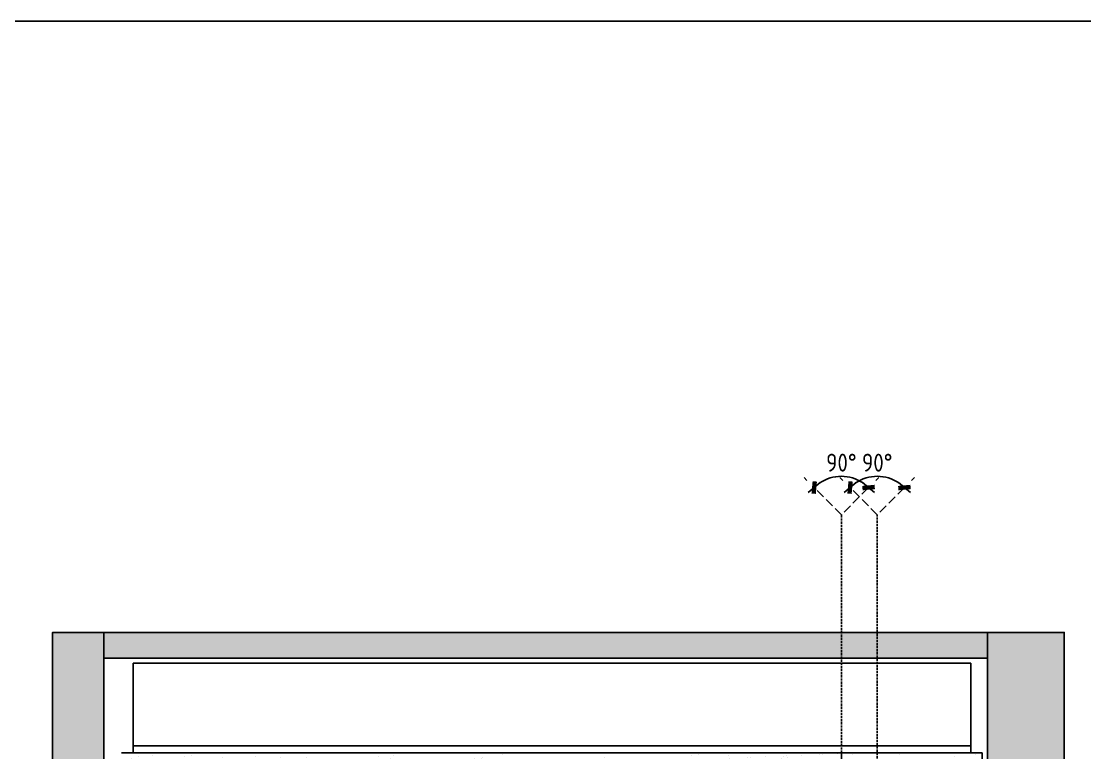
# Model space of a CAD drawing. Header units: millimetres. Extents: x -94739 to 67223, y -48947 to 34737.
# Drawn here: x -12171 to -8019, y -44028 to -41171 of the extents above; entities that cross this region are included whole.
import ezdxf

# ---------------------------------------------------------------- set-up
doc = ezdxf.new("R2010")
doc.units = ezdxf.units.MM
doc.linetypes.add('CENTER2', pattern=[28.575, 19.05, -3.175, 3.175, -3.175])
doc.linetypes.add('DASH', pattern=[0.35, 0.25, -0.1])
doc.layers.get('Defpoints').update_dxf_attribs({"color": 250})
for name, color, linetype in [('DOTE', 136, 'CENTER2'), ('DT-深灰填充', 251, 'Continuous'), ('DT-通用', 200, 'Continuous'), ('EL-DIM', 50, 'Continuous'), ('EL-通用', 200, 'Continuous'), ('RC-造型', 30, 'Continuous'), ('Xline', 6, 'Continuous')]:
    doc.layers.add(name, color=color, linetype=linetype)
doc.styles.add('CCD-DIM', font='archs.shx')
doc.styles.get("Standard").update_dxf_attribs({"font": ''})
doc.styles.get('Standard').set_extended_font_data('SimSun')
doc.linetypes.add('LED2', pattern='A,127,-50.8,["LED2",Standard,S=25.4,R=0,X=-25.4,Y=-12.7],-63.5', length=241.3)
doc.dimstyles.new('CCD_DIM_40', dxfattribs={"dimscale": 40, "dimtxt": 2.5, "dimasz": 1, "dimexe": 2, "dimexo": 1.5, "dimgap": 0.6, "dimtad": 1, "dimdec": 0, "dimzin": 12, "dimdsep": 46, "dimtxsty": 'CCD-DIM', "dimblk": 'CCD_Dimension_Tick', "dimcen": 0.125, "dimclrd": 44, "dimclre": 44, "dimclrt": 50, "dimadec": 0, "dimazin": 0, "dimtfac": 1, "dimtdec": 0, "dimtix": 1, "dimtmove": 2, "dimatfit": 3, "dimldrblk": 'CCD_Leader_Dot', "dimfxl": 1, "dimtvp": 1, "dimtolj": 1, "dimtzin": 0, "dimarcsym": 0})

# ---------------------------------------------------------------- blocks, each defined once
blk = doc.blocks.new('*U179')
at = {"layer": 'DT-深灰填充'}
blk.add_hatch(color=256, dxfattribs=at).paths.add_polyline_path([(0, -650), (200, -650), (200, 0), (0, 0)])
at = {"layer": 'DT-通用', "color": 200, "ltscale": 10}
blk.add_lwpolyline([(0, -650), (200, -650), (200, 0), (0, 0)], close=True, dxfattribs=at)
blk = doc.blocks.new('*U177')
at = {"layer": 'DT-深灰填充'}
blk.add_hatch(color=256, dxfattribs=at).paths.add_polyline_path([(0, -650), (300, -650), (300, 0), (0, 0)])
at = {"layer": 'DT-通用', "color": 200, "ltscale": 10}
blk.add_lwpolyline([(0, -650), (300, -650), (300, 0), (0, 0)], close=True, dxfattribs=at)
blk = doc.blocks.new('*U139')
at = {"layer": 'DT-深灰填充'}
blk.add_hatch(color=256, dxfattribs=at).paths.add_polyline_path([(0, -100), (3450, -100), (3450, 0), (0, 0)])
at = {"layer": 'DT-通用', "color": 200, "ltscale": 10}
blk.add_lwpolyline([(0, -100), (3450, -100), (3450, 0), (0, 0)], close=True, dxfattribs=at)
blk = doc.blocks.new('*U183')
at = {"color": 3}
blk.add_lwpolyline([(0, 810), (0, 30), (-10, 30), (-10, 0)], dxfattribs=at)
blk = doc.blocks.new('*U465')
at = {"color": 3}
blk.add_lwpolyline([(0, 810), (0, 30), (-10, 30), (-10, 0)], dxfattribs=at)
blk = doc.blocks.new('CCD_Dimension_Tick')
at = {"color": 0, "linetype": 'ByBlock'}
for p, q in [((-1.09, 0), (0, 0)), ((0, 0), (1.09, 0))]:
    blk.add_line(p, q, dxfattribs=at)
at = {"color": 0, "linetype": 'Continuous', "const_width": 0.608}
blk.add_lwpolyline([(-0.61, -0.61), (0.61, 0.61)], dxfattribs=at)
blk = doc.blocks.new('*D176')
at = {"layer": 'Defpoints', "color": 0, "linetype": 'ByBlock', "transparency": 16777216}
for p in [(55.5, 207.1), (-149.3, 149.3, 0), (149.3, 149.3, 0), (0, 0, 0), (0, 0, 0)]:
    blk.add_point(p, dxfattribs=at)
at = {"layer": 'EL-DIM', "color": 44, "lineweight": -2, "transparency": 16777216}
for p, q in [((-191.8, 191.8), (-208.2, 208.2)), ((191.8, 191.8), (208.2, 208.2))]:
    blk.add_line(p, q, dxfattribs=at)
blk.add_arc((0, 0), 214.4, 55.70538, 124.29462, dxfattribs=at)
at = {"layer": 'EL-DIM', "color": 44, "linetype": 'ByBlock', "lineweight": -2, "transparency": 16777216, "xscale": 40, "yscale": 40, "zscale": 40}
for p, rotation in [((-151.6, 151.6), 219.6473101092126), ((151.6, 151.6), 320.3526898907928)]:
    blk.add_blockref('CCD_Dimension_Tick', p, dxfattribs=dict(at, rotation=rotation))
at = {"layer": 'EL-DIM', "color": 50, "linetype": 'ByBlock', "transparency": 16777216, "insert": (0, 290.5), "char_height": 100, "attachment_point": 5, "style": 'CCD-DIM'}
blk.add_mtext('\\A1;90°', dxfattribs=at)
blk = doc.blocks.new('CCD_Leader_Dot')
at = {"color": 0, "linetype": 'ByBlock'}
blk.add_line((-5, 0), (-10, 0), dxfattribs=at)
at = {"color": 0, "linetype": 'ByBlock', "const_width": 5}
blk.add_lwpolyline([(-2.5, 0, 1), (2.5, 0, 1)], format="xyb", close=True, dxfattribs=at)
blk = doc.blocks.new('*D282')
at = {"layer": 'Defpoints', "color": 0, "linetype": 'ByBlock', "transparency": 16777216}
for p in [(55.5, 207.1), (-149.3, 149.3, 0), (149.3, 149.3, 0), (0, 0, 0), (0, 0, 0)]:
    blk.add_point(p, dxfattribs=at)
at = {"layer": 'EL-DIM', "color": 44, "lineweight": -2, "transparency": 16777216}
for p, q in [((-191.8, 191.8), (-208.2, 208.2)), ((191.8, 191.8), (208.2, 208.2))]:
    blk.add_line(p, q, dxfattribs=at)
blk.add_arc((0, 0), 214.4, 55.70538, 124.29462, dxfattribs=at)
at = {"layer": 'EL-DIM', "color": 44, "linetype": 'ByBlock', "lineweight": -2, "transparency": 16777216, "xscale": 40, "yscale": 40, "zscale": 40}
for p, rotation in [((-151.6, 151.6), 219.6473101092126), ((151.6, 151.6), 320.3526898907928)]:
    blk.add_blockref('CCD_Dimension_Tick', p, dxfattribs=dict(at, rotation=rotation))
at = {"layer": 'EL-DIM', "color": 50, "linetype": 'ByBlock', "transparency": 16777216, "insert": (0, 290.5), "char_height": 100, "attachment_point": 5, "style": 'CCD-DIM'}
blk.add_mtext('\\A1;90°', dxfattribs=at)
blk = doc.blocks.new('*U175')
at = {"layer": 'DOTE', "color": 251, "linetype": 'DASH', "ltscale": 200}
blk.add_lwpolyline([(149.3, 149.3), (0, 0), (-149.3, 149.3)], dxfattribs=at)
at = {"layer": 'DOTE', "color": 251, "linetype": 'DASH', "ltscale": 50}
blk.add_lwpolyline([(0, -3930), (0, 0)], dxfattribs=at)
at = {"layer": 'EL-DIM', "linetype": 'ByBlock'}
dim = blk.add_angular_dim_2l(base=(55.5, 207.1, 0), line1=((149.3, 149.3), (0, 0)), line2=((0, 0), (-149.3, 149.3)), dimstyle='CCD_DIM_40', override={"dimrnd": 5, "dimzin": 8, "dimfxl": 2}, dxfattribs=at)
dim.commit()
dim.dimension.update_dxf_attribs({"geometry": '*D176', "text_midpoint": (0, 290.5, 0)})
blk = doc.blocks.new('*U281')
at = {"layer": 'DOTE', "color": 251, "linetype": 'DASH', "ltscale": 200}
blk.add_lwpolyline([(149.3, 149.3), (0, 0), (-149.3, 149.3)], dxfattribs=at)
at = {"layer": 'DOTE', "color": 251, "linetype": 'DASH', "ltscale": 50}
blk.add_lwpolyline([(0, -1328.2), (0, 0)], dxfattribs=at)
at = {"layer": 'EL-DIM', "linetype": 'ByBlock'}
dim = blk.add_angular_dim_2l(base=(55.5, 207.1, 0), line1=((149.3, 149.3), (0, 0)), line2=((0, 0), (-149.3, 149.3)), dimstyle='CCD_DIM_40', override={"dimrnd": 5, "dimzin": 8, "dimfxl": 2}, dxfattribs=at)
dim.commit()
dim.dimension.update_dxf_attribs({"geometry": '*D282', "text_midpoint": (0, 290.5, 0)})

msp = doc.modelspace()

# ---------------------------------------------------------------- hatches: boundary and pattern name
h = msp.add_hatch()
h.set_pattern_fill('AR-SAND', color=250, scale=2, angle=45)
h.set_pattern_definition([(82.5, (506.535, -19336.7), (-71.47627, 66.9507), [0, -77.216, 0, -86.36, 0, -82.55]), (52.5, (506.53, -19336.7), (-37.8022, 164.9466), [0, -41.656, 0, -69.596, 0, -26.67]), (12.5, (462.35, -19380.88), (111.65997, 112.06646), [0, -25.4, 0, -91.44, 0, -119.38]), (2.5, (462.35, -19380.88), (76.4562, 139.51016), [0, -12.7, 0, -59.944, 0, -68.58])])
h.paths.add_polyline_path([(-8969.3, -44837.9), (-8969.3, -44027.9), (-11734.5, -44027.9), (-11734.5, -44027.9), (-11779.5, -44027.9), (-11779.5, -44807.9), (-11769.5, -44807.9), (-11769.5, -44837.9)])
h.paths.add_polyline_path([(-8419.3, -44027.9), (-8969.3, -44027.9), (-8969.3, -44807.9), (-8429.1, -44807.9), (-8419.3, -44807.9)])

# ---------------------------------------------------------------- linework, layer by layer
at = {"color": 3}
for p, q in [((-11734.5, -43677.9), (-11129.5, -43677.9)), ((-11129.5, -43677.9), (-8464.3, -43677.9)), ((-8464.3, -43677.9), (-8464.3, -44027.9))]:
    msp.add_line(p, q, dxfattribs=at)
msp.add_lwpolyline([(-11734.5, -43677.9), (-11734.5, -44027.9), (-11779.5, -44027.9)], dxfattribs=at)
at = {"layer": 'DT-通用', "ltscale": 300}
msp.add_lwpolyline([(-16360.7, -41170.9), (-4161.9, -41170.9), (-4161.9, -48944.1), (-16360.7, -48944.1)], close=True, dxfattribs=at)
at = {"layer": 'RC-造型', "color": 2, "linetype": 'LED2'}
msp.add_line((-11734.5, -44000.4), (-8464.3, -44000.4), dxfattribs=at)
at = {"layer": 'Xline', "color": 3}
msp.add_line((-11734.5, -44027.9), (-8419.3, -44027.9), dxfattribs=at)

# ---------------------------------------------------------------- block references
at = {"xscale": -1}
for name, p in [('*U179', (-11849.3, -43557.9)), ('*U139', (-8399.3, -43557.9)), ('*U177', (-8099.3, -43557.9))]:
    msp.add_blockref(name, p, dxfattribs=at)
for name, p in [('*U183', (-8969.3, -44837.9)), ('*U465', (-8419.3, -44837.9))]:
    msp.add_blockref(name, p)
at = {"layer": 'EL-通用', "ltscale": 0.5, "xscale": 0.7, "yscale": 0.7, "zscale": 0.7}
for name, p in [('*U281', (-8969.3, -43098.2)), ('*U175', (-8829.3, -43098.2))]:
    msp.add_blockref(name, p, dxfattribs=at)

doc.saveas('drawing.dxf')
